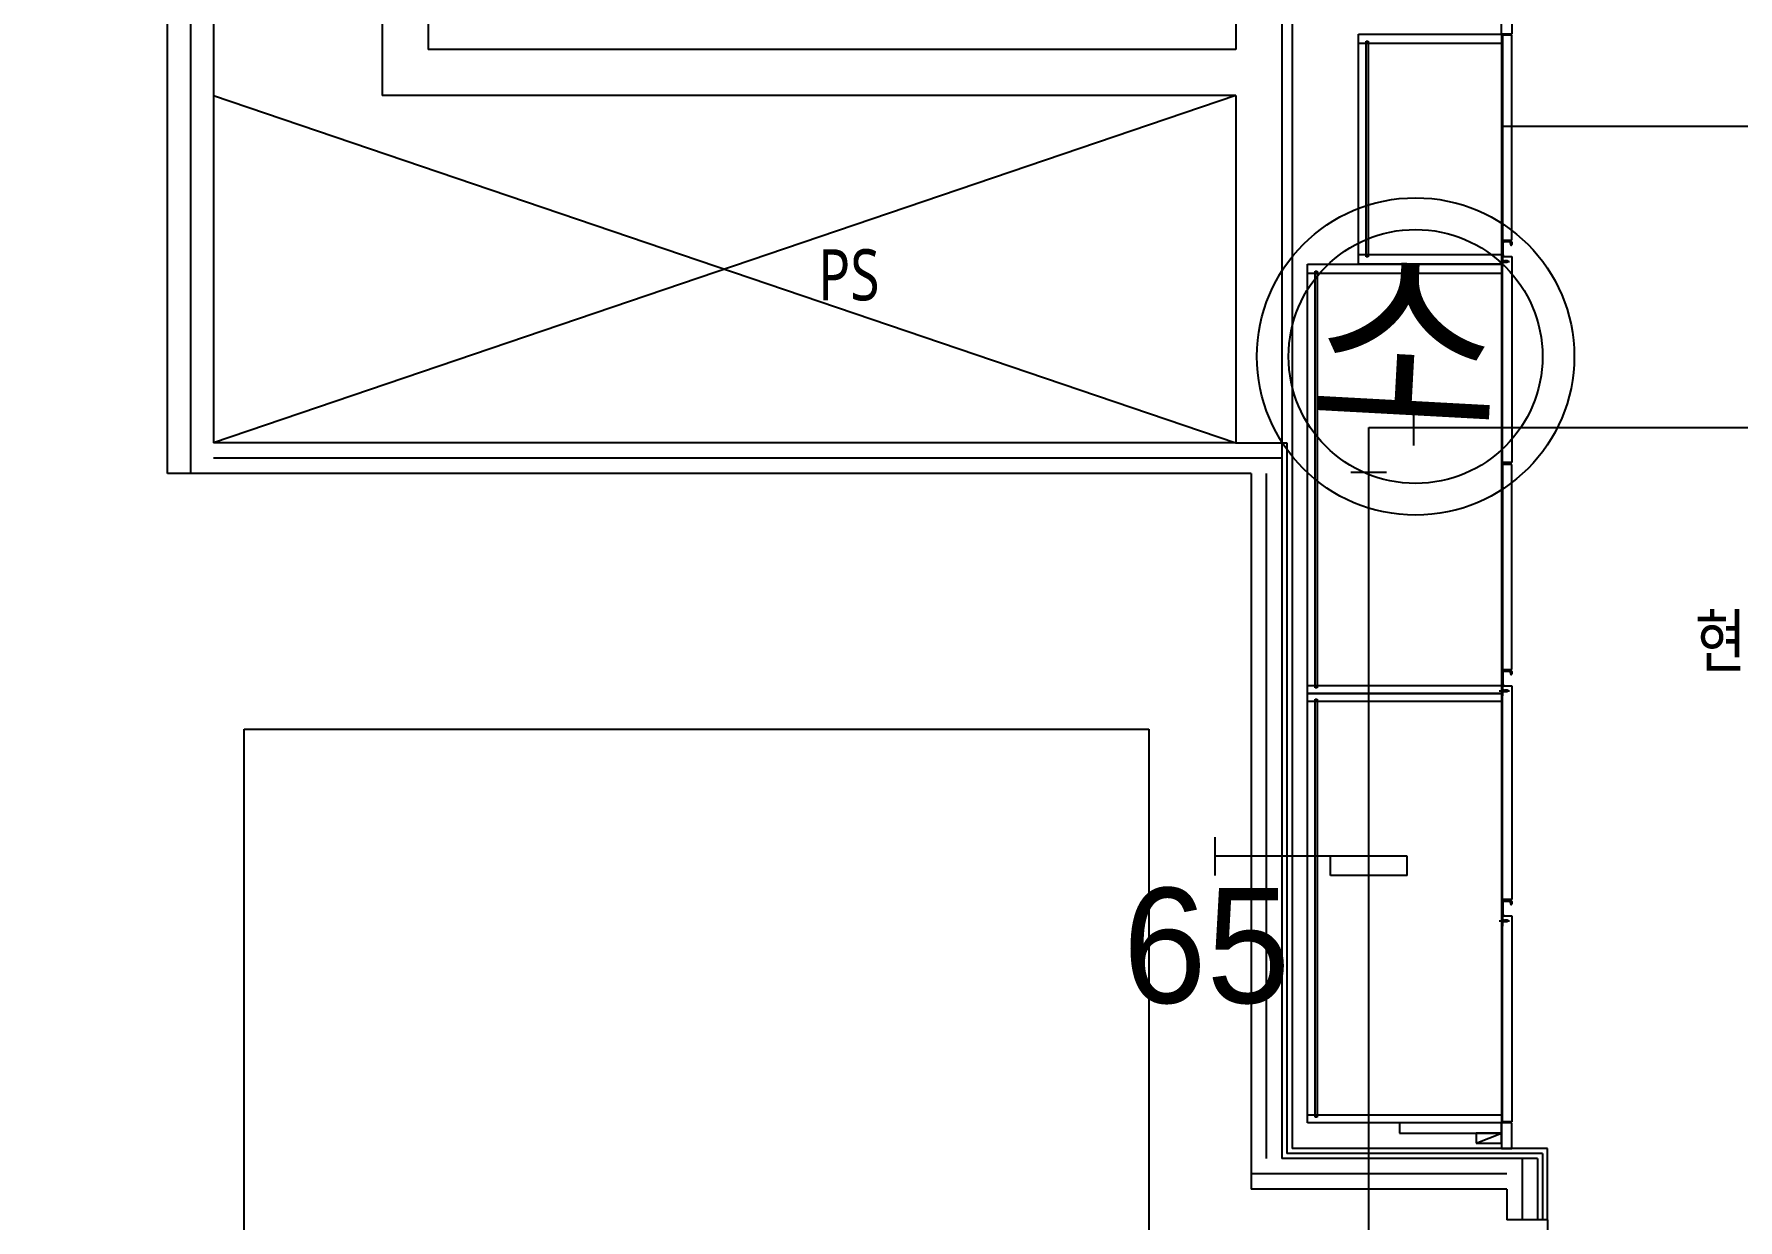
# Model space of a CAD drawing. Header units: millimetres. Extents: x 238075 to 303070, y -258150 to -205841.
# Drawn here: x 264942 to 268275, y -229341 to -227021 of the extents above; entities that cross this region are included whole.
import ezdxf
from ezdxf.enums import TextEntityAlignment as Align

# ---------------------------------------------------------------- set-up
doc = ezdxf.new("R2010")
doc.units = ezdxf.units.MM
doc.header["$LTSCALE"] = 200
for name, color, linetype in [('-소화(SP가지관)', 3, 'Continuous'), ('L1', 1, 'Continuous'), ('L2', 2, 'Continuous'), ('L4', 4, 'Continuous'), ('TEX', 3, 'Continuous'), ('소화기1.5', 7, 'Continuous'), ('아파트', 253, 'Continuous')]:
    doc.layers.add(name, color=color, linetype=linetype)
doc.styles.add('GHS1', font='Gulim.ttf')
doc.styles.add('돋움', font='Dotum.ttf')
doc.styles.add('맑은고딕', font='malgun.ttf', dxfattribs={"width": 0.8})

# ---------------------------------------------------------------- blocks, each defined once
blk = doc.blocks.new('A$C6D054328')
at = {"layer": 'L1', "color": 1}
blk.add_circle((0, 0), 155.2, dxfattribs=at)
at = {"layer": 'L2'}
blk.add_circle((0, 0), 124.2, dxfattribs=at)
at = {"layer": 'TEX', "style": 'GHS1'}
blk.add_text('소', height=150, dxfattribs=at).set_placement((-103, -65.7))
blk = doc.blocks.new('A$C78BA73EA')
for p, q in [((0.5, 5), (0.5, 0)), ((1, 5), (0.5, 5)), ((1, 5), (1, 3)), ((1, 3), (0.5, 3)), ((1, 0), (0, 0))]:
    blk.add_line(p, q)
blk = doc.blocks.new('A$C476E3A35')
at = {"color": 0}
for p, q in [((112.5, 45.1), (112.5, -45.1)), ((112.5, 0), (0, 0)), ((0, 0), (0, -113.2)), ((-45.1, -113.2), (45.1, -113.2))]:
    blk.add_line(p, q, dxfattribs=at)

msp = doc.modelspace()

# ---------------------------------------------------------------- linework, layer by layer
at = {"layer": '-소화(SP가지관)', "color": 2, "ltscale": 0.25}
for p, q in [((267552.6, -229736.8, 54985.4), (267552.6, -227791.2, 54985.4)), ((267552.6, -227791.2, 54985.4), (270619.1, -227791.2, 54985.4))]:
    msp.add_line(p, q, dxfattribs=at)
at = {"layer": 'L4'}
for p, q in [((265202.6, -227881.2, 54985.4), (265202.6, -221731.2, 54985.4)), ((265247.6, -221821.2), (265247.6, -227881.2)), ((265292.6, -221821.2), (265292.6, -227821.2)), ((265622.6, -224671.2), (265622.6, -227141.2)), ((265712.6, -224671.2), (265712.6, -227051.2)), ((267292.6, -225471.2), (267292.6, -227051.2)), ((267382.6, -225471.2), (267382.6, -227821.2)), ((267402.6, -225481.2), (267402.6, -229201.2)), ((267812.6, -227021.2), (267812.6, -226971.2)), ((267832.6, -226971.2), (267832.6, -227021.2)), ((267532.6, -227471.2), (267532.6, -227021.2)), ((267532.6, -227021.2), (267812.6, -227021.2)), ((267812.6, -227021.2), (267812.6, -227471.2)), ((267832.6, -227021.2), (267812.6, -227021.2)), ((267292.6, -227051.2), (265712.6, -227051.2)), ((267532.6, -227039.2), (267812.6, -227039.2)), ((267547.6, -227457.2), (267547.6, -227035.2)), ((267547.6, -227035.2), (267551.6, -227035.2)), ((267551.6, -227035.2), (267551.6, -227457.2)), ((267832.6, -227023.2), (267814.6, -227023.2)), ((267814.6, -227023.2), (267814.6, -227424.2)), ((267832.6, -227424.2), (267832.6, -227023.2)), ((267292.6, -227141.2), (265292.6, -227821.2)), ((265292.6, -227141.2), (267292.6, -227821.2)), ((267292.6, -227141.2), (265622.6, -227141.2)), ((267292.6, -227141.2), (267292.6, -227821.2)), ((267812.6, -227201.2), (269042.6, -227201.2)), ((267812.6, -227453.2), (267532.6, -227453.2)), ((267813.4, -227475.9), (267813.4, -227427.2)), ((267814.4, -227426.2), (267830.6, -227426.2)), ((267814.6, -227424.2), (267832.6, -227424.2)), ((267815.2, -227430), (267815.2, -227449.2)), ((267828.3, -227428), (267817.2, -227428)), ((267830.5, -227433.3), (267829.8, -227429.2)), ((267831.6, -227434.2), (267831.5, -227434.2)), ((267832.6, -227428.2), (267832.6, -227433.2)), ((267432.6, -228311.2), (267432.6, -227471.2)), ((267432.6, -227471.2), (267812.6, -227471.2)), ((267432.6, -227489.2), (267812.6, -227489.2)), ((267447.6, -228300.2), (267447.6, -227485.2)), ((267447.6, -227485.2), (267451.6, -227485.2)), ((267451.6, -227485.2), (267451.6, -228300.2)), ((267812.6, -227471.2), (267532.6, -227471.2)), ((267532.6, -227471.2), (267812.6, -227471.2)), ((267812.6, -227471.2), (267532.6, -227471.2)), ((267551.6, -227457.2), (267547.6, -227457.2)), ((267807.9, -227466.2), (267828.2, -227466.2)), ((267812, -227465.9), (267812.6, -227466.2)), ((267812.6, -227466.2), (267812, -227466.5)), ((267812.6, -227471.2), (267812.6, -228311.2)), ((267813, -227466.2), (267813, -227463.7)), ((267813.4, -227463.7), (267813, -227463.7)), ((267813, -227466.2), (267813, -227468.7)), ((267813.4, -227468.7), (267813, -227468.7)), ((267813.4, -227466.2), (267813.4, -227463.7)), ((267813.4, -227467.3), (267813.4, -227465)), ((267813.4, -227465.1), (267817, -227465.1)), ((267813.4, -227466.2), (267813.4, -227468.7)), ((267813.4, -227467.3), (267814, -227467.3)), ((267814.6, -227476.2), (267813.7, -227476.2)), ((267814.6, -227465.9), (267814.3, -227466.2)), ((267814.3, -227466.2), (267814.6, -227466.5)), ((267814.6, -227456.2), (267832.6, -227456.2)), ((267814.6, -227859.2), (267814.6, -227456.2)), ((267815.9, -227456.2), (267814.6, -227456.2)), ((267814.6, -227456.2), (267814.6, -227465.9)), ((267814.6, -227466.5), (267814.6, -227476.2)), ((267814.6, -227467.3), (267815.5, -227467.3)), ((267816.1, -227467.3), (267816.6, -227467.3)), ((267817.2, -227467.3), (267817.7, -227467.3)), ((267817.5, -227465.1), (267818.1, -227465.1)), ((267818.3, -227467.3), (267818.9, -227467.3)), ((267818.7, -227465.1), (267819.2, -227465.1)), ((267819.5, -227467.3), (267820, -227467.3)), ((267819.8, -227465.1), (267820.4, -227465.1)), ((267820.6, -227467.3), (267821.2, -227467.3)), ((267821, -227465.1), (267821.5, -227465.1)), ((267821.7, -227467.3), (267822.3, -227467.3)), ((267822.1, -227465.1), (267822.5, -227465.1)), ((267822.8, -227467.3), (267823.2, -227467.3)), ((267823, -227465), (267823.6, -227465)), ((267823.8, -227467.2), (267824.3, -227467)), ((267825, -227465.7), (267824.3, -227465.4)), ((267824.8, -227466.7), (267825.3, -227466.4)), ((267825.9, -227466.2), (267825.5, -227466)), ((267825.7, -227466.3), (267825.9, -227466.2)), ((267832.6, -227456.2), (267832.6, -227859.2)), ((267292.6, -227821.2), (265292.6, -227821.2)), ((267292.6, -227821.2), (267382.6, -227821.2)), ((267382.6, -227821.2), (267392.6, -227821.2)), ((267382.6, -227821.2), (267382.6, -229221.2)), ((267392.6, -227821.2), (267392.6, -229211.2)), ((267382.6, -227851.2), (265292.6, -227851.2)), ((267322.6, -227881.2, 54985.4), (265202.6, -227881.2, 54985.4)), ((267322.6, -227881.2, 54985.4), (267322.6, -229281.2, 54985.4)), ((267352.6, -229221.2), (267352.6, -227881.2)), ((267832.6, -227859.2), (267814.6, -227859.2)), ((267832.6, -227863.2), (267814.6, -227863.2)), ((267814.6, -227863.2), (267814.6, -228264.2)), ((267832.6, -228264.2), (267832.6, -227863.2)), ((267813.4, -228315.9), (267813.4, -228267.2)), ((267814.4, -228266.2), (267830.6, -228266.2)), ((267814.6, -228264.2), (267832.6, -228264.2)), ((267815.2, -228270), (267815.2, -228289.2)), ((267828.3, -228268), (267817.2, -228268)), ((267830.5, -228273.3), (267829.8, -228269.2)), ((267831.6, -228274.2), (267831.5, -228274.2)), ((267832.6, -228268.2), (267832.6, -228273.2)), ((267812.6, -228296.2), (267432.6, -228296.2)), ((267812.6, -228311.2), (267432.6, -228311.2)), ((267812.6, -228311.2), (267432.6, -228311.2)), ((267432.6, -229151.2), (267432.6, -228311.2)), ((267432.6, -228311.2), (267812.6, -228311.2)), ((267451.6, -228300.2), (267447.6, -228300.2)), ((267447.6, -229140.2), (267447.6, -228322.2)), ((267447.6, -228322.2), (267451.6, -228322.2)), ((267451.6, -228322.2), (267451.6, -229140.2)), ((267807.9, -228306.2), (267828.2, -228306.2)), ((267812, -228305.9), (267812.6, -228306.2)), ((267812.6, -228306.2), (267812, -228306.5)), ((267812.6, -228311.2), (267812.6, -229151.2)), ((267813, -228306.2), (267813, -228303.7)), ((267813.4, -228303.7), (267813, -228303.7)), ((267813, -228306.2), (267813, -228308.7)), ((267813.4, -228308.7), (267813, -228308.7)), ((267813.4, -228306.2), (267813.4, -228303.7)), ((267813.4, -228307.3), (267813.4, -228305)), ((267813.4, -228305.1), (267817, -228305.1)), ((267813.4, -228306.2), (267813.4, -228308.7)), ((267813.4, -228307.3), (267814, -228307.3)), ((267814.6, -228316.2), (267813.7, -228316.2)), ((267814.6, -228305.9), (267814.3, -228306.2)), ((267814.3, -228306.2), (267814.6, -228306.5)), ((267814.6, -228296.2), (267832.6, -228296.2)), ((267814.6, -228714.2), (267814.6, -228296.2)), ((267815.9, -228296.2), (267814.6, -228296.2)), ((267814.6, -228296.2), (267814.6, -228305.9)), ((267814.6, -228306.5), (267814.6, -228316.2)), ((267814.6, -228307.3), (267815.5, -228307.3)), ((267816.1, -228307.3), (267816.6, -228307.3)), ((267817.2, -228307.3), (267817.7, -228307.3)), ((267817.5, -228305.1), (267818.1, -228305.1)), ((267818.3, -228307.3), (267818.9, -228307.3)), ((267818.7, -228305.1), (267819.2, -228305.1)), ((267819.5, -228307.3), (267820, -228307.3)), ((267819.8, -228305.1), (267820.4, -228305.1)), ((267820.6, -228307.3), (267821.2, -228307.3)), ((267821, -228305.1), (267821.5, -228305.1)), ((267821.7, -228307.3), (267822.3, -228307.3)), ((267822.1, -228305.1), (267822.5, -228305.1)), ((267822.8, -228307.3), (267823.2, -228307.3)), ((267823, -228305), (267823.6, -228305)), ((267823.8, -228307.2), (267824.3, -228307)), ((267825, -228305.7), (267824.3, -228305.4)), ((267824.8, -228306.7), (267825.3, -228306.4)), ((267825.9, -228306.2), (267825.5, -228306)), ((267825.7, -228306.3), (267825.9, -228306.2)), ((267832.6, -228296.2), (267832.6, -228714.2)), ((267432.6, -228326.2), (267812.6, -228326.2)), ((265352.6, -229861.2, 54985.4), (265352.6, -228381.2, 54985.4)), ((265352.6, -228381.2, 54985.4), (267122.6, -228381.2, 54985.4)), ((267122.6, -228381.2, 54985.4), (267122.6, -229481.2, 54985.4)), ((267813.4, -228765.9), (267813.4, -228717.2)), ((267814.4, -228716.2), (267830.6, -228716.2)), ((267832.6, -228714.2), (267814.6, -228714.2)), ((267815.2, -228720), (267815.2, -228739.2)), ((267828.3, -228718), (267817.2, -228718)), ((267830.5, -228723.3), (267829.8, -228719.2)), ((267832.6, -228718.2), (267832.6, -228723.2)), ((267812, -228755.9), (267812.6, -228756.2)), ((267813, -228756.2), (267813, -228753.7)), ((267813.4, -228753.7), (267813, -228753.7)), ((267813.4, -228756.2), (267813.4, -228753.7)), ((267813.4, -228757.3), (267813.4, -228755)), ((267813.4, -228755.1), (267817, -228755.1)), ((267814.6, -228755.9), (267814.3, -228756.2)), ((267814.6, -228746.2), (267832.6, -228746.2)), ((267814.6, -229149.2), (267814.6, -228746.2)), ((267815.9, -228746.2), (267814.6, -228746.2)), ((267814.6, -228746.2), (267814.6, -228755.9)), ((267817.5, -228755.1), (267818.1, -228755.1)), ((267818.7, -228755.1), (267819.2, -228755.1)), ((267819.8, -228755.1), (267820.4, -228755.1)), ((267821, -228755.1), (267821.5, -228755.1)), ((267822.1, -228755.1), (267822.5, -228755.1)), ((267823, -228755), (267823.6, -228755)), ((267825, -228755.7), (267824.3, -228755.4)), ((267825.9, -228756.2), (267825.5, -228756)), ((267831.6, -228724.2), (267831.5, -228724.2)), ((267832.6, -228746.2), (267832.6, -229149.2)), ((267807.9, -228756.2), (267828.2, -228756.2)), ((267812.6, -228756.2), (267812, -228756.5)), ((267813, -228756.2), (267813, -228758.7)), ((267813.4, -228758.7), (267813, -228758.7)), ((267813.4, -228756.2), (267813.4, -228758.7)), ((267813.4, -228757.3), (267814, -228757.3)), ((267814.6, -228766.2), (267813.7, -228766.2)), ((267814.3, -228756.2), (267814.6, -228756.5)), ((267814.6, -228756.5), (267814.6, -228766.2)), ((267814.6, -228757.3), (267815.5, -228757.3)), ((267816.1, -228757.3), (267816.6, -228757.3)), ((267817.2, -228757.3), (267817.7, -228757.3)), ((267818.3, -228757.3), (267818.9, -228757.3)), ((267819.5, -228757.3), (267820, -228757.3)), ((267820.6, -228757.3), (267821.2, -228757.3)), ((267821.7, -228757.3), (267822.3, -228757.3)), ((267822.8, -228757.3), (267823.2, -228757.3)), ((267823.8, -228757.2), (267824.3, -228757)), ((267824.8, -228756.7), (267825.3, -228756.4)), ((267825.7, -228756.3), (267825.9, -228756.2)), ((267812.6, -229136.2), (267432.6, -229136.2)), ((267812.6, -229151.2), (267432.6, -229151.2)), ((267451.6, -229140.2), (267447.6, -229140.2)), ((267812.6, -229151.2), (267612.6, -229151.2)), ((267612.6, -229151.2), (267612.6, -229171.2)), ((267812.6, -229171.2), (267812.6, -229151.2)), ((267812.6, -229151.2), (267812.6, -229201.2)), ((267832.6, -229151.2), (267812.6, -229151.2)), ((267832.6, -229149.2), (267814.6, -229149.2)), ((267832.6, -229201.2), (267832.6, -229151.2)), ((267612.6, -229171.2), (267812.6, -229171.2)), ((267762.6, -229191.2), (267812.6, -229171.2)), ((267812.6, -229171.2), (267762.6, -229171.2)), ((267762.6, -229171.2), (267762.6, -229191.2)), ((267812.6, -229191.2), (267812.6, -229171.2)), ((267882.6, -229221.2), (267382.6, -229221.2)), ((267892.6, -229211.2), (267392.6, -229211.2)), ((267902.6, -229201.2), (267402.6, -229201.2)), ((267762.6, -229191.2), (267812.6, -229191.2)), ((267812.6, -229201.2), (267832.6, -229201.2)), ((267852.6, -229221.2), (267852.6, -229341.2)), ((267882.6, -229221.2), (267882.6, -229341.2)), ((267892.6, -229211.2), (267892.6, -229341.2)), ((267902.6, -229341.2), (267902.6, -229201.2)), ((267822.6, -229251.2), (267322.6, -229251.2)), ((267822.6, -229281.2, 54985.4), (267322.6, -229281.2, 54985.4)), ((267822.6, -229281.2, 54985.4), (267822.6, -229341.2, 54985.4)), ((267902.6, -229341.2, 54985.4), (267822.6, -229341.2, 54985.4)), ((267902.6, -229341.2, 54985.4), (267902.6, -229481.2, 54985.4))]:
    msp.add_line(p, q, dxfattribs=at)
for centre, radius, start, end in [((267814.4, -227427.2), 1, 90, 180), ((267817.2, -227430), 2, 90, 180), ((267845.2, -227449.7), 30, 178.9773, 192.4439), ((267828.3, -227429.5), 1.5, 9.4623, 90), ((267831.5, -227433.2), 1, 189.4623, 270), ((267830.6, -227428.2), 2, 0, 90), ((267831.6, -227433.2), 1, 270, 0), ((267815.4, -227466.1), 3.43, 134.037, 175.4979), ((267815.4, -227466.2), 3.43, 184.5021, 225.963), ((267813.7, -227475.9), 0.3, 180, 270), ((267823.3, -227465.9), 9.48, 179.4206, 188.7578), ((267801.2, -227468.7), 13, 7.0368, 12.9617), ((267843.8, -227454.4), 32, 200.8808, 203.0667), ((267811.9, -227469), 2.66, 30.3355, 39.0204), ((267816.6, -227467), 2.51, 183.5644, 194.972), ((267812.4, -227465.2), 3.14, 306.8791, 316.1819), ((267814.4, -227467.5), 0.274, 198.946, 211.3213), ((267814.2, -227467.7), 0.0274, 212.17, 307.5246), ((267816.2, -227466.2), 2.05, 201.6473, 211.9765), ((267814.6, -227467.3), 0.0453, 228.2383, 260.6468), ((267814.7, -227467.2), 0.235, 207.3429, 227.4419), ((267816.2, -227466.2), 1.92, 129.8197, 143.7041), ((267814.7, -227465.1), 0.0453, 48.2383, 80.6468), ((267814.5, -227465.3), 0.287, 30.0693, 46.5252), ((267812.4, -227466.6), 2.77, 20.0249, 32.4635), ((267815, -227464.8), 0.0274, 32.17, 127.5246), ((267814.8, -227464.9), 0.274, 18.946, 31.3213), ((267817.3, -227463.4), 2.66, 210.3355, 219.0204), ((267804, -227469.6), 11.7, 10.9113, 19.3353), ((267812.8, -227465.8), 2.47, 12.5382, 24.455), ((267802.7, -227468.7), 13, 7.0368, 15.3461), ((267770.7, -227480.2), 47.1, 16.3718, 18.7404), ((267813.4, -227469), 2.66, 30.3355, 39.0204), ((267818.1, -227467), 2.51, 183.5644, 194.972), ((267813.9, -227465.2), 3.14, 306.8791, 316.1819), ((267815.9, -227467.5), 0.274, 198.946, 211.3213), ((267815.7, -227467.7), 0.0274, 212.17, 307.5246), ((267817.4, -227466.2), 1.92, 129.8197, 143.7041), ((267815.8, -227465.1), 0.0453, 48.2383, 80.6468), ((267815.6, -227465.3), 0.287, 30.0693, 46.5252), ((267813.6, -227466.6), 2.77, 20.0249, 32.4635), ((267817.2, -227466.6), 1.41, 193.1889, 208.003), ((267816.1, -227467.3), 0.0453, 228.2383, 260.6468), ((267816.2, -227467.2), 0.235, 207.3429, 227.4419), ((267816.2, -227464.8), 0.0274, 32.17, 127.5246), ((267815.9, -227464.9), 0.274, 18.946, 31.3213), ((267818.5, -227463.4), 2.66, 210.3355, 219.0204), ((267814, -227465.8), 2.47, 12.5382, 24.455), ((267805.1, -227469.6), 11.7, 10.9113, 19.3353), ((267771.8, -227480.2), 47.1, 16.3718, 18.7404), ((267803.8, -227468.7), 13, 7.0368, 15.3461), ((267814.5, -227469), 2.66, 30.3355, 39.0204), ((267819.2, -227467), 2.51, 183.5644, 194.972), ((267817.1, -227467.5), 0.274, 198.946, 211.3213), ((267816.9, -227467.7), 0.0274, 212.17, 307.5246), ((267815, -227465.2), 3.14, 306.8791, 316.1819), ((267818.5, -227466.2), 1.92, 129.8197, 143.7041), ((267817, -227465.1), 0.0453, 48.2383, 80.6468), ((267814.7, -227466.6), 2.77, 20.0249, 32.4635), ((267816.8, -227465.3), 0.287, 30.0693, 46.5252), ((267818.4, -227466.6), 1.41, 193.1889, 208.003), ((267817.3, -227467.2), 0.235, 207.3429, 227.4419), ((267817.2, -227467.3), 0.0453, 228.2383, 260.6468), ((267817.3, -227464.8), 0.0274, 32.17, 127.5246), ((267817.1, -227464.9), 0.274, 18.946, 31.3213), ((267819.6, -227463.4), 2.66, 210.3355, 219.0204), ((267815.1, -227465.8), 2.47, 12.5382, 24.455), ((267806.3, -227469.6), 11.7, 10.9113, 19.3353), ((267772.9, -227480.2), 47.1, 16.3718, 18.7404), ((267805, -227468.7), 13, 7.0368, 15.3461), ((267815.7, -227469), 2.66, 30.3355, 39.0204), ((267820.4, -227467), 2.51, 183.5644, 194.972), ((267816.1, -227465.2), 3.14, 306.8791, 316.1819), ((267818.2, -227467.5), 0.274, 198.946, 211.3213), ((267818, -227467.7), 0.0274, 212.17, 307.5246), ((267819.6, -227466.2), 1.92, 129.8197, 143.7041), ((267817.9, -227465.3), 0.287, 30.0693, 46.5252), ((267818.1, -227465.1), 0.0453, 48.2383, 80.6468), ((267819.5, -227466.6), 1.41, 193.1889, 208.003), ((267815.8, -227466.6), 2.77, 20.0249, 32.4635), ((267818.3, -227467.3), 0.0453, 228.2383, 260.6468), ((267818.5, -227467.2), 0.235, 207.3429, 227.4419), ((267818.4, -227464.8), 0.0274, 32.17, 127.5246), ((267807.4, -227469.6), 11.7, 10.9113, 19.3353), ((267820.7, -227463.4), 2.66, 210.3355, 219.0204), ((267818.2, -227464.9), 0.274, 18.946, 31.3213), ((267816.2, -227465.8), 2.47, 12.5382, 24.455), ((267806.1, -227468.7), 13, 7.0368, 15.3461), ((267774.1, -227480.2), 47.1, 16.3718, 18.7404), ((267816.8, -227469), 2.66, 30.3355, 39.0204), ((267821.5, -227467), 2.51, 183.5644, 194.972), ((267819.3, -227467.5), 0.274, 198.946, 211.3213), ((267819.1, -227467.7), 0.0274, 212.17, 307.5246), ((267820.8, -227466.2), 1.92, 129.8197, 143.7041), ((267819.2, -227465.1), 0.0453, 48.2383, 80.6468), ((267817.3, -227465.2), 3.14, 306.8791, 316.1819), ((267819.1, -227465.3), 0.287, 30.0693, 46.5252), ((267817, -227466.6), 2.77, 20.0249, 32.4635), ((267820.6, -227466.6), 1.41, 193.1889, 208.003), ((267819.6, -227467.2), 0.235, 207.3429, 227.4419), ((267819.5, -227467.3), 0.0453, 228.2383, 260.6468), ((267819.6, -227464.8), 0.0274, 32.17, 127.5246), ((267821.9, -227463.4), 2.66, 210.3355, 219.0204), ((267819.4, -227464.9), 0.274, 18.946, 31.3213), ((267817.4, -227465.8), 2.47, 12.5382, 24.455), ((267808.5, -227469.6), 11.7, 10.9113, 19.3353), ((267775.2, -227480.2), 47.1, 16.3718, 18.7404), ((267807.2, -227468.7), 13, 7.0368, 15.3461), ((267818, -227469), 2.66, 30.3355, 39.0204), ((267822.7, -227467), 2.51, 183.5644, 194.972), ((267820.5, -227467.5), 0.274, 198.946, 211.3213), ((267820.3, -227467.7), 0.0274, 212.17, 307.5246), ((267818.4, -227465.2), 3.14, 306.8791, 316.1819), ((267821.9, -227466.2), 1.92, 129.8197, 143.7041), ((267820.2, -227465.3), 0.287, 30.0693, 46.5252), ((267818.1, -227466.6), 2.77, 20.0249, 32.4635), ((267820.4, -227465.1), 0.0453, 48.2383, 80.6468), ((267821.8, -227466.6), 1.41, 193.1889, 208.003), ((267820.7, -227467.2), 0.235, 207.3429, 227.4419), ((267820.6, -227467.3), 0.0453, 228.2383, 260.6468), ((267823, -227463.4), 2.66, 210.3355, 219.0204), ((267820.5, -227464.9), 0.274, 18.946, 31.3213), ((267820.7, -227464.8), 0.0274, 32.17, 127.5246), ((267809.7, -227469.6), 11.7, 10.9113, 19.3353), ((267818.5, -227465.8), 2.47, 12.5382, 24.455), ((267808.4, -227468.7), 13, 7.0368, 15.3461), ((267776.3, -227480.2), 47.1, 16.3718, 18.7404), ((267819.1, -227469), 2.66, 30.3355, 39.0204), ((267823.8, -227467), 2.51, 183.5644, 194.972), ((267819.5, -227465.2), 3.14, 306.8791, 316.1819), ((267821.6, -227467.5), 0.274, 198.946, 211.3213), ((267821.4, -227467.7), 0.0274, 212.17, 307.5246), ((267823, -227466.2), 1.92, 129.8197, 143.7041), ((267821.3, -227465.3), 0.287, 30.0693, 46.5252), ((267821.5, -227465.1), 0.0453, 48.2383, 80.6468), ((267822.9, -227466.6), 1.41, 193.1889, 208.003), ((267819.2, -227466.6), 2.77, 20.0249, 32.4635), ((267821.9, -227467.2), 0.235, 207.3429, 227.4419), ((267821.7, -227467.3), 0.0453, 228.2383, 260.6468), ((267821.8, -227464.8), 0.0274, 32.17, 127.5246), ((267810.8, -227469.6), 11.7, 10.9113, 19.3353), ((267824.1, -227463.4), 2.66, 210.3355, 219.0204), ((267821.6, -227464.9), 0.274, 18.946, 31.3213), ((267819.6, -227465.8), 2.47, 12.5382, 24.455), ((267809.5, -227468.7), 13, 7.0368, 15.3461), ((267777.5, -227480.2), 47.1, 16.3718, 18.7404), ((267820.2, -227469), 2.66, 30.3355, 39.0204), ((267824.9, -227467), 2.51, 183.5644, 194.972), ((267824.3, -227466.3), 2.2, 133.7829, 146.7419), ((267822.5, -227465.1), 0.0453, 48.2383, 80.6468), ((267822.4, -227465.2), 0.195, 38.8211, 58.7844), ((267822.7, -227467.5), 0.274, 198.946, 211.3213), ((267822.5, -227467.7), 0.0274, 212.17, 307.5246), ((267820.4, -227466.6), 2.58, 20.8574, 33.7621), ((267821.8, -227466.5), 1.41, 304.0207, 326.0817), ((267824, -227466.6), 1.41, 193.1889, 208.003), ((267822.8, -227464.7), 0.0274, 32.17, 127.5246), ((267822.6, -227464.8), 0.274, 18.946, 31.3213), ((267825.1, -227463.5), 2.5, 207.6343, 216.5798), ((267811.8, -227469.4), 11.6, 10.2097, 18.6604), ((267823, -227467.2), 0.235, 207.3429, 216.48), ((267820.6, -227465.7), 2.41, 10.1774, 22.2435), ((267778.4, -227480.2), 47.1, 16.3718, 18.7404), ((267811.6, -227468.4), 11.9, 6.4534, 15.5423), ((267822.9, -227467.9), 0.707, 37.5454, 59.3813), ((267827.9, -227466.5), 4.54, 187.6099, 191.9688), ((267823.7, -227467.3), 0.274, 198.946, 211.3213), ((267823.5, -227467.5), 0.0274, 212.17, 307.5246), ((267821.6, -227465), 3.14, 306.8791, 314.7481), ((267824.4, -227466.4), 1.61, 107.0142, 122.6927), ((267823.5, -227465.2), 0.181, 37.649, 68.8398), ((267821.6, -227466.5), 2.49, 19.6727, 34.0503), ((267824.5, -227466.7), 0.907, 193.8562, 210.9069), ((267823.9, -227467), 0.185, 210.5872, 235.7758), ((267823.8, -227467.2), 0.0453, 228.2383, 260.6468), ((267812.9, -227469.5), 11.7, 12.6422, 19.3353), ((267824, -227464.9), 0.0274, 32.17, 127.5246), ((267823.8, -227465), 0.274, 18.946, 31.3213), ((267818.9, -227468), 5.98, 25.8543, 31.4831), ((267822.4, -227465.6), 1.8, 11.5474, 22.6161), ((267811.6, -227468.7), 13, 7.231, 15.3461), ((267779.6, -227480.2), 47.1, 16.6282, 18.3072), ((267823.7, -227468.5), 1.6, 62.5006, 69.1706), ((267822.3, -227464.8), 3.14, 315.0147, 322.8638), ((267824.5, -227467), 0.0274, 220.3056, 315.6602), ((267824.8, -227466.6), 0.0996, 212.2014, 255.28), ((267825.6, -227466.3), 0.766, 118.1286, 134.6055), ((267824.8, -227466.1), 0.413, 39.6379, 54.7792), ((267821.2, -227467.4), 4.25, 13.523, 22.6398), ((267825.2, -227465.6), 0.0219, 32.17, 127.5246), ((267824.7, -227466), 0.658, 23.4789, 34.209), ((267823.4, -227467.4), 2.53, 33.0258, 44.05), ((267823.4, -227466.5), 2.09, 1.0515, 21.9033), ((267825.3, -227466.7), 0.29, 46.7385, 78.4595), ((267825.7, -227466.5), 0.222, 181.7332, 198.5847), ((267789.6, -227477.4), 37.7, 17.208, 17.5651), ((267823.5, -227464.8), 2.64, 318.4173, 325.4861), ((267825.5, -227466.5), 0.0219, 228.5871, 323.9417), ((267825.7, -227466.2), 0.0741, 199.245, 278.3292), ((267814.4, -228267.2), 1, 90, 180), ((267817.2, -228270), 2, 90, 180), ((267845.2, -228289.7), 30, 178.9773, 192.4439), ((267828.3, -228269.5), 1.5, 9.4623, 90), ((267831.5, -228273.2), 1, 189.4623, 270), ((267830.6, -228268.2), 2, 0, 90), ((267831.6, -228273.2), 1, 270, 0), ((267815.4, -228306.1), 3.43, 134.037, 175.4979), ((267815.4, -228306.2), 3.43, 184.5021, 225.963), ((267813.7, -228315.9), 0.3, 180, 270), ((267823.3, -228305.9), 9.48, 179.4206, 188.7578), ((267801.2, -228308.7), 13, 7.0368, 12.9617), ((267843.8, -228294.4), 32, 200.8808, 203.0667), ((267811.9, -228309), 2.66, 30.3355, 39.0204), ((267816.6, -228307), 2.51, 183.5644, 194.972), ((267812.4, -228305.2), 3.14, 306.8791, 316.1819), ((267814.4, -228307.5), 0.274, 198.946, 211.3213), ((267814.2, -228307.7), 0.0274, 212.17, 307.5246), ((267816.2, -228306.2), 2.05, 201.6473, 211.9765), ((267814.6, -228307.3), 0.0453, 228.2383, 260.6468), ((267814.7, -228307.2), 0.235, 207.3429, 227.4419), ((267816.2, -228306.2), 1.92, 129.8197, 143.7041), ((267814.7, -228305.1), 0.0453, 48.2383, 80.6468), ((267814.5, -228305.3), 0.287, 30.0693, 46.5252), ((267812.4, -228306.6), 2.77, 20.0249, 32.4635), ((267815, -228304.8), 0.0274, 32.17, 127.5246), ((267814.8, -228304.9), 0.274, 18.946, 31.3213), ((267817.3, -228303.4), 2.66, 210.3355, 219.0204), ((267804, -228309.6), 11.7, 10.9113, 19.3353), ((267812.8, -228305.8), 2.47, 12.5382, 24.455), ((267802.7, -228308.7), 13, 7.0368, 15.3461), ((267770.7, -228320.2), 47.1, 16.3718, 18.7404), ((267813.4, -228309), 2.66, 30.3355, 39.0204), ((267818.1, -228307), 2.51, 183.5644, 194.972), ((267813.9, -228305.2), 3.14, 306.8791, 316.1819), ((267815.9, -228307.5), 0.274, 198.946, 211.3213), ((267815.7, -228307.7), 0.0274, 212.17, 307.5246), ((267817.4, -228306.2), 1.92, 129.8197, 143.7041), ((267815.8, -228305.1), 0.0453, 48.2383, 80.6468), ((267815.6, -228305.3), 0.287, 30.0693, 46.5252), ((267813.6, -228306.6), 2.77, 20.0249, 32.4635), ((267817.2, -228306.6), 1.41, 193.1889, 208.003), ((267816.1, -228307.3), 0.0453, 228.2383, 260.6468), ((267816.2, -228307.2), 0.235, 207.3429, 227.4419), ((267816.2, -228304.8), 0.0274, 32.17, 127.5246), ((267815.9, -228304.9), 0.274, 18.946, 31.3213), ((267818.5, -228303.4), 2.66, 210.3355, 219.0204), ((267814, -228305.8), 2.47, 12.5382, 24.455), ((267805.1, -228309.6), 11.7, 10.9113, 19.3353), ((267771.8, -228320.2), 47.1, 16.3718, 18.7404), ((267803.8, -228308.7), 13, 7.0368, 15.3461), ((267814.5, -228309), 2.66, 30.3355, 39.0204), ((267819.2, -228307), 2.51, 183.5644, 194.972), ((267817.1, -228307.5), 0.274, 198.946, 211.3213), ((267816.9, -228307.7), 0.0274, 212.17, 307.5246), ((267815, -228305.2), 3.14, 306.8791, 316.1819), ((267818.5, -228306.2), 1.92, 129.8197, 143.7041), ((267817, -228305.1), 0.0453, 48.2383, 80.6468), ((267814.7, -228306.6), 2.77, 20.0249, 32.4635), ((267816.8, -228305.3), 0.287, 30.0693, 46.5252), ((267818.4, -228306.6), 1.41, 193.1889, 208.003), ((267817.3, -228307.2), 0.235, 207.3429, 227.4419), ((267817.2, -228307.3), 0.0453, 228.2383, 260.6468), ((267817.3, -228304.8), 0.0274, 32.17, 127.5246), ((267817.1, -228304.9), 0.274, 18.946, 31.3213), ((267819.6, -228303.4), 2.66, 210.3355, 219.0204), ((267815.1, -228305.8), 2.47, 12.5382, 24.455), ((267806.3, -228309.6), 11.7, 10.9113, 19.3353), ((267772.9, -228320.2), 47.1, 16.3718, 18.7404), ((267805, -228308.7), 13, 7.0368, 15.3461), ((267815.7, -228309), 2.66, 30.3355, 39.0204), ((267820.4, -228307), 2.51, 183.5644, 194.972), ((267816.1, -228305.2), 3.14, 306.8791, 316.1819), ((267818.2, -228307.5), 0.274, 198.946, 211.3213), ((267818, -228307.7), 0.0274, 212.17, 307.5246), ((267819.6, -228306.2), 1.92, 129.8197, 143.7041), ((267817.9, -228305.3), 0.287, 30.0693, 46.5252), ((267818.1, -228305.1), 0.0453, 48.2383, 80.6468), ((267819.5, -228306.6), 1.41, 193.1889, 208.003), ((267815.8, -228306.6), 2.77, 20.0249, 32.4635), ((267818.3, -228307.3), 0.0453, 228.2383, 260.6468), ((267818.5, -228307.2), 0.235, 207.3429, 227.4419), ((267818.4, -228304.8), 0.0274, 32.17, 127.5246), ((267807.4, -228309.6), 11.7, 10.9113, 19.3353), ((267820.7, -228303.4), 2.66, 210.3355, 219.0204), ((267818.2, -228304.9), 0.274, 18.946, 31.3213), ((267816.2, -228305.8), 2.47, 12.5382, 24.455), ((267806.1, -228308.7), 13, 7.0368, 15.3461), ((267774.1, -228320.2), 47.1, 16.3718, 18.7404), ((267816.8, -228309), 2.66, 30.3355, 39.0204), ((267821.5, -228307), 2.51, 183.5644, 194.972), ((267819.3, -228307.5), 0.274, 198.946, 211.3213), ((267819.1, -228307.7), 0.0274, 212.17, 307.5246), ((267820.8, -228306.2), 1.92, 129.8197, 143.7041), ((267819.2, -228305.1), 0.0453, 48.2383, 80.6468), ((267817.3, -228305.2), 3.14, 306.8791, 316.1819), ((267819.1, -228305.3), 0.287, 30.0693, 46.5252), ((267817, -228306.6), 2.77, 20.0249, 32.4635), ((267820.6, -228306.6), 1.41, 193.1889, 208.003), ((267819.6, -228307.2), 0.235, 207.3429, 227.4419), ((267819.5, -228307.3), 0.0453, 228.2383, 260.6468), ((267819.6, -228304.8), 0.0274, 32.17, 127.5246), ((267821.9, -228303.4), 2.66, 210.3355, 219.0204), ((267819.4, -228304.9), 0.274, 18.946, 31.3213), ((267817.4, -228305.8), 2.47, 12.5382, 24.455), ((267808.5, -228309.6), 11.7, 10.9113, 19.3353), ((267775.2, -228320.2), 47.1, 16.3718, 18.7404), ((267807.2, -228308.7), 13, 7.0368, 15.3461), ((267818, -228309), 2.66, 30.3355, 39.0204), ((267822.7, -228307), 2.51, 183.5644, 194.972), ((267820.5, -228307.5), 0.274, 198.946, 211.3213), ((267820.3, -228307.7), 0.0274, 212.17, 307.5246), ((267818.4, -228305.2), 3.14, 306.8791, 316.1819), ((267821.9, -228306.2), 1.92, 129.8197, 143.7041), ((267820.2, -228305.3), 0.287, 30.0693, 46.5252), ((267818.1, -228306.6), 2.77, 20.0249, 32.4635), ((267820.4, -228305.1), 0.0453, 48.2383, 80.6468), ((267821.8, -228306.6), 1.41, 193.1889, 208.003), ((267820.7, -228307.2), 0.235, 207.3429, 227.4419), ((267820.6, -228307.3), 0.0453, 228.2383, 260.6468), ((267823, -228303.4), 2.66, 210.3355, 219.0204), ((267820.5, -228304.9), 0.274, 18.946, 31.3213), ((267820.7, -228304.8), 0.0274, 32.17, 127.5246), ((267809.7, -228309.6), 11.7, 10.9113, 19.3353), ((267818.5, -228305.8), 2.47, 12.5382, 24.455), ((267808.4, -228308.7), 13, 7.0368, 15.3461), ((267776.3, -228320.2), 47.1, 16.3718, 18.7404), ((267819.1, -228309), 2.66, 30.3355, 39.0204), ((267823.8, -228307), 2.51, 183.5644, 194.972), ((267819.5, -228305.2), 3.14, 306.8791, 316.1819), ((267821.6, -228307.5), 0.274, 198.946, 211.3213), ((267821.4, -228307.7), 0.0274, 212.17, 307.5246), ((267823, -228306.2), 1.92, 129.8197, 143.7041), ((267821.3, -228305.3), 0.287, 30.0693, 46.5252), ((267821.5, -228305.1), 0.0453, 48.2383, 80.6468), ((267822.9, -228306.6), 1.41, 193.1889, 208.003), ((267819.2, -228306.6), 2.77, 20.0249, 32.4635), ((267821.9, -228307.2), 0.235, 207.3429, 227.4419), ((267821.7, -228307.3), 0.0453, 228.2383, 260.6468), ((267821.8, -228304.8), 0.0274, 32.17, 127.5246), ((267810.8, -228309.6), 11.7, 10.9113, 19.3353), ((267824.1, -228303.4), 2.66, 210.3355, 219.0204), ((267821.6, -228304.9), 0.274, 18.946, 31.3213), ((267819.6, -228305.8), 2.47, 12.5382, 24.455), ((267809.5, -228308.7), 13, 7.0368, 15.3461), ((267777.5, -228320.2), 47.1, 16.3718, 18.7404), ((267820.2, -228309), 2.66, 30.3355, 39.0204), ((267824.9, -228307), 2.51, 183.5644, 194.972), ((267824.3, -228306.3), 2.2, 133.7829, 146.7419), ((267822.5, -228305.1), 0.0453, 48.2383, 80.6468), ((267822.4, -228305.2), 0.195, 38.8211, 58.7844), ((267822.7, -228307.5), 0.274, 198.946, 211.3213), ((267822.5, -228307.7), 0.0274, 212.17, 307.5246), ((267820.4, -228306.6), 2.58, 20.8574, 33.7621), ((267821.8, -228306.5), 1.41, 304.0207, 326.0817), ((267824, -228306.6), 1.41, 193.1889, 208.003), ((267822.8, -228304.7), 0.0274, 32.17, 127.5246), ((267822.6, -228304.8), 0.274, 18.946, 31.3213), ((267825.1, -228303.5), 2.5, 207.6343, 216.5798), ((267811.8, -228309.4), 11.6, 10.2097, 18.6604), ((267823, -228307.2), 0.235, 207.3429, 216.48), ((267820.6, -228305.7), 2.41, 10.1774, 22.2435), ((267778.4, -228320.2), 47.1, 16.3718, 18.7404), ((267811.6, -228308.4), 11.9, 6.4534, 15.5423), ((267822.9, -228307.9), 0.707, 37.5454, 59.3813), ((267827.9, -228306.5), 4.54, 187.6099, 191.9688), ((267823.7, -228307.3), 0.274, 198.946, 211.3213), ((267823.5, -228307.5), 0.0274, 212.17, 307.5246), ((267821.6, -228305), 3.14, 306.8791, 314.7481), ((267824.4, -228306.4), 1.61, 107.0142, 122.6927), ((267823.5, -228305.2), 0.181, 37.649, 68.8398), ((267821.6, -228306.5), 2.49, 19.6727, 34.0503), ((267824.5, -228306.7), 0.907, 193.8562, 210.9069), ((267823.9, -228307), 0.185, 210.5872, 235.7758), ((267823.8, -228307.2), 0.0453, 228.2383, 260.6468), ((267812.9, -228309.5), 11.7, 12.6422, 19.3353), ((267824, -228304.9), 0.0274, 32.17, 127.5246), ((267823.8, -228305), 0.274, 18.946, 31.3213), ((267818.9, -228308), 5.98, 25.8543, 31.4831), ((267822.4, -228305.6), 1.8, 11.5474, 22.6161), ((267811.6, -228308.7), 13, 7.231, 15.3461), ((267779.6, -228320.2), 47.1, 16.6282, 18.3072), ((267823.7, -228308.5), 1.6, 62.5006, 69.1706), ((267822.3, -228304.8), 3.14, 315.0147, 322.8638), ((267824.5, -228307), 0.0274, 220.3056, 315.6602), ((267824.8, -228306.6), 0.0996, 212.2014, 255.28), ((267825.6, -228306.3), 0.766, 118.1286, 134.6055), ((267824.8, -228306.1), 0.413, 39.6379, 54.7792), ((267821.2, -228307.4), 4.25, 13.523, 22.6398), ((267825.2, -228305.6), 0.0219, 32.17, 127.5246), ((267824.7, -228306), 0.658, 23.4789, 34.209), ((267823.4, -228307.4), 2.53, 33.0258, 44.05), ((267823.4, -228306.5), 2.09, 1.0515, 21.9033), ((267825.3, -228306.7), 0.29, 46.7385, 78.4595), ((267825.7, -228306.5), 0.222, 181.7332, 198.5847), ((267789.6, -228317.4), 37.7, 17.208, 17.5651), ((267823.5, -228304.8), 2.64, 318.4173, 325.4861), ((267825.5, -228306.5), 0.0219, 228.5871, 323.9417), ((267825.7, -228306.2), 0.0741, 199.245, 278.3292), ((267814.4, -228717.2), 1, 90, 180), ((267817.2, -228720), 2, 90, 180), ((267828.3, -228719.5), 1.5, 9.4623, 90), ((267830.6, -228718.2), 2, 0, 90), ((267815.4, -228756.1), 3.43, 134.037, 175.4979), ((267823.3, -228755.9), 9.48, 179.4206, 188.7578), ((267801.2, -228758.7), 13, 7.0368, 12.9617), ((267843.8, -228744.4), 32, 200.8808, 203.0667), ((267816.2, -228756.2), 1.92, 129.8197, 143.7041), ((267814.7, -228755.1), 0.0453, 48.2383, 80.6468), ((267814.5, -228755.3), 0.287, 30.0693, 46.5252), ((267812.4, -228756.6), 2.77, 20.0249, 32.4635), ((267815, -228754.8), 0.0274, 32.17, 127.5246), ((267814.8, -228754.9), 0.274, 18.946, 31.3213), ((267817.3, -228753.4), 2.66, 210.3355, 219.0204), ((267804, -228759.6), 11.7, 10.9113, 19.3353), ((267812.8, -228755.8), 2.47, 12.5382, 24.455), ((267845.2, -228739.7), 30, 178.9773, 192.4439), ((267802.7, -228758.7), 13, 7.0368, 15.3461), ((267770.7, -228770.2), 47.1, 16.3718, 18.7404), ((267817.4, -228756.2), 1.92, 129.8197, 143.7041), ((267815.8, -228755.1), 0.0453, 48.2383, 80.6468), ((267815.6, -228755.3), 0.287, 30.0693, 46.5252), ((267813.6, -228756.6), 2.77, 20.0249, 32.4635), ((267816.2, -228754.8), 0.0274, 32.17, 127.5246), ((267815.9, -228754.9), 0.274, 18.946, 31.3213), ((267818.5, -228753.4), 2.66, 210.3355, 219.0204), ((267814, -228755.8), 2.47, 12.5382, 24.455), ((267805.1, -228759.6), 11.7, 10.9113, 19.3353), ((267771.8, -228770.2), 47.1, 16.3718, 18.7404), ((267803.8, -228758.7), 13, 7.0368, 15.3461), ((267818.5, -228756.2), 1.92, 129.8197, 143.7041), ((267817, -228755.1), 0.0453, 48.2383, 80.6468), ((267814.7, -228756.6), 2.77, 20.0249, 32.4635), ((267816.8, -228755.3), 0.287, 30.0693, 46.5252), ((267817.3, -228754.8), 0.0274, 32.17, 127.5246), ((267817.1, -228754.9), 0.274, 18.946, 31.3213), ((267819.6, -228753.4), 2.66, 210.3355, 219.0204), ((267815.1, -228755.8), 2.47, 12.5382, 24.455), ((267806.3, -228759.6), 11.7, 10.9113, 19.3353), ((267772.9, -228770.2), 47.1, 16.3718, 18.7404), ((267805, -228758.7), 13, 7.0368, 15.3461), ((267819.6, -228756.2), 1.92, 129.8197, 143.7041), ((267817.9, -228755.3), 0.287, 30.0693, 46.5252), ((267818.1, -228755.1), 0.0453, 48.2383, 80.6468), ((267815.8, -228756.6), 2.77, 20.0249, 32.4635), ((267818.4, -228754.8), 0.0274, 32.17, 127.5246), ((267807.4, -228759.6), 11.7, 10.9113, 19.3353), ((267820.7, -228753.4), 2.66, 210.3355, 219.0204), ((267818.2, -228754.9), 0.274, 18.946, 31.3213), ((267816.2, -228755.8), 2.47, 12.5382, 24.455), ((267806.1, -228758.7), 13, 7.0368, 15.3461), ((267774.1, -228770.2), 47.1, 16.3718, 18.7404), ((267820.8, -228756.2), 1.92, 129.8197, 143.7041), ((267819.2, -228755.1), 0.0453, 48.2383, 80.6468), ((267819.1, -228755.3), 0.287, 30.0693, 46.5252), ((267817, -228756.6), 2.77, 20.0249, 32.4635), ((267819.6, -228754.8), 0.0274, 32.17, 127.5246), ((267821.9, -228753.4), 2.66, 210.3355, 219.0204), ((267819.4, -228754.9), 0.274, 18.946, 31.3213), ((267817.4, -228755.8), 2.47, 12.5382, 24.455), ((267808.5, -228759.6), 11.7, 10.9113, 19.3353), ((267775.2, -228770.2), 47.1, 16.3718, 18.7404), ((267807.2, -228758.7), 13, 7.0368, 15.3461), ((267821.9, -228756.2), 1.92, 129.8197, 143.7041), ((267820.2, -228755.3), 0.287, 30.0693, 46.5252), ((267818.1, -228756.6), 2.77, 20.0249, 32.4635), ((267820.4, -228755.1), 0.0453, 48.2383, 80.6468), ((267823, -228753.4), 2.66, 210.3355, 219.0204), ((267820.5, -228754.9), 0.274, 18.946, 31.3213), ((267820.7, -228754.8), 0.0274, 32.17, 127.5246), ((267809.7, -228759.6), 11.7, 10.9113, 19.3353), ((267818.5, -228755.8), 2.47, 12.5382, 24.455), ((267808.4, -228758.7), 13, 7.0368, 15.3461), ((267776.3, -228770.2), 47.1, 16.3718, 18.7404), ((267823, -228756.2), 1.92, 129.8197, 143.7041), ((267821.3, -228755.3), 0.287, 30.0693, 46.5252), ((267821.5, -228755.1), 0.0453, 48.2383, 80.6468), ((267819.2, -228756.6), 2.77, 20.0249, 32.4635), ((267821.8, -228754.8), 0.0274, 32.17, 127.5246), ((267810.8, -228759.6), 11.7, 10.9113, 19.3353), ((267824.1, -228753.4), 2.66, 210.3355, 219.0204), ((267821.6, -228754.9), 0.274, 18.946, 31.3213), ((267819.6, -228755.8), 2.47, 12.5382, 24.455), ((267809.5, -228758.7), 13, 7.0368, 15.3461), ((267777.5, -228770.2), 47.1, 16.3718, 18.7404), ((267824.3, -228756.3), 2.2, 133.7829, 146.7419), ((267822.5, -228755.1), 0.0453, 48.2383, 80.6468), ((267822.4, -228755.2), 0.195, 38.8211, 58.7844), ((267820.4, -228756.6), 2.58, 20.8574, 33.7621), ((267822.8, -228754.7), 0.0274, 32.17, 127.5246), ((267822.6, -228754.8), 0.274, 18.946, 31.3213), ((267825.1, -228753.5), 2.5, 207.6343, 216.5798), ((267811.8, -228759.4), 11.6, 10.2097, 18.6604), ((267820.6, -228755.7), 2.41, 10.1774, 22.2435), ((267778.4, -228770.2), 47.1, 16.3718, 18.7404), ((267811.6, -228758.4), 11.9, 6.4534, 15.5423), ((267824.4, -228756.4), 1.61, 107.0142, 122.6927), ((267823.5, -228755.2), 0.181, 37.649, 68.8398), ((267821.6, -228756.5), 2.49, 19.6727, 34.0503), ((267812.9, -228759.5), 11.7, 12.6422, 19.3353), ((267824, -228754.9), 0.0274, 32.17, 127.5246), ((267823.8, -228755), 0.274, 18.946, 31.3213), ((267818.9, -228758), 5.98, 25.8543, 31.4831), ((267822.4, -228755.6), 1.8, 11.5474, 22.6161), ((267811.6, -228758.7), 13, 7.231, 15.3461), ((267779.6, -228770.2), 47.1, 16.6282, 18.3072), ((267825.6, -228756.3), 0.766, 118.1286, 134.6055), ((267824.8, -228756.1), 0.413, 39.6379, 54.7792), ((267821.2, -228757.4), 4.25, 13.523, 22.6398), ((267825.2, -228755.6), 0.0219, 32.17, 127.5246), ((267824.7, -228756), 0.658, 23.4789, 34.209), ((267823.4, -228757.4), 2.53, 33.0258, 44.05), ((267823.4, -228756.5), 2.09, 1.0515, 21.9033), ((267789.6, -228767.4), 37.7, 17.208, 17.5651), ((267831.5, -228723.2), 1, 189.4623, 270), ((267831.6, -228723.2), 1, 270, 0), ((267815.4, -228756.2), 3.43, 184.5021, 225.963), ((267813.7, -228765.9), 0.3, 180, 270), ((267811.9, -228759), 2.66, 30.3355, 39.0204), ((267816.6, -228757), 2.51, 183.5644, 194.972), ((267812.4, -228755.2), 3.14, 306.8791, 316.1819), ((267814.4, -228757.5), 0.274, 198.946, 211.3213), ((267814.2, -228757.7), 0.0274, 212.17, 307.5246), ((267816.2, -228756.2), 2.05, 201.6473, 211.9765), ((267814.6, -228757.3), 0.0453, 228.2383, 260.6468), ((267814.7, -228757.2), 0.235, 207.3429, 227.4419), ((267813.4, -228759), 2.66, 30.3355, 39.0204), ((267818.1, -228757), 2.51, 183.5644, 194.972), ((267813.9, -228755.2), 3.14, 306.8791, 316.1819), ((267815.9, -228757.5), 0.274, 198.946, 211.3213), ((267815.7, -228757.7), 0.0274, 212.17, 307.5246), ((267817.2, -228756.6), 1.41, 193.1889, 208.003), ((267816.1, -228757.3), 0.0453, 228.2383, 260.6468), ((267816.2, -228757.2), 0.235, 207.3429, 227.4419), ((267814.5, -228759), 2.66, 30.3355, 39.0204), ((267819.2, -228757), 2.51, 183.5644, 194.972), ((267817.1, -228757.5), 0.274, 198.946, 211.3213), ((267816.9, -228757.7), 0.0274, 212.17, 307.5246), ((267815, -228755.2), 3.14, 306.8791, 316.1819), ((267818.4, -228756.6), 1.41, 193.1889, 208.003), ((267817.3, -228757.2), 0.235, 207.3429, 227.4419), ((267817.2, -228757.3), 0.0453, 228.2383, 260.6468), ((267815.7, -228759), 2.66, 30.3355, 39.0204), ((267820.4, -228757), 2.51, 183.5644, 194.972), ((267816.1, -228755.2), 3.14, 306.8791, 316.1819), ((267818.2, -228757.5), 0.274, 198.946, 211.3213), ((267818, -228757.7), 0.0274, 212.17, 307.5246), ((267819.5, -228756.6), 1.41, 193.1889, 208.003), ((267818.3, -228757.3), 0.0453, 228.2383, 260.6468), ((267818.5, -228757.2), 0.235, 207.3429, 227.4419), ((267816.8, -228759), 2.66, 30.3355, 39.0204), ((267821.5, -228757), 2.51, 183.5644, 194.972), ((267819.3, -228757.5), 0.274, 198.946, 211.3213), ((267819.1, -228757.7), 0.0274, 212.17, 307.5246), ((267817.3, -228755.2), 3.14, 306.8791, 316.1819), ((267820.6, -228756.6), 1.41, 193.1889, 208.003), ((267819.6, -228757.2), 0.235, 207.3429, 227.4419), ((267819.5, -228757.3), 0.0453, 228.2383, 260.6468), ((267818, -228759), 2.66, 30.3355, 39.0204), ((267822.7, -228757), 2.51, 183.5644, 194.972), ((267820.5, -228757.5), 0.274, 198.946, 211.3213), ((267820.3, -228757.7), 0.0274, 212.17, 307.5246), ((267818.4, -228755.2), 3.14, 306.8791, 316.1819), ((267821.8, -228756.6), 1.41, 193.1889, 208.003), ((267820.7, -228757.2), 0.235, 207.3429, 227.4419), ((267820.6, -228757.3), 0.0453, 228.2383, 260.6468), ((267819.1, -228759), 2.66, 30.3355, 39.0204), ((267823.8, -228757), 2.51, 183.5644, 194.972), ((267819.5, -228755.2), 3.14, 306.8791, 316.1819), ((267821.6, -228757.5), 0.274, 198.946, 211.3213), ((267821.4, -228757.7), 0.0274, 212.17, 307.5246), ((267822.9, -228756.6), 1.41, 193.1889, 208.003), ((267821.9, -228757.2), 0.235, 207.3429, 227.4419), ((267821.7, -228757.3), 0.0453, 228.2383, 260.6468), ((267820.2, -228759), 2.66, 30.3355, 39.0204), ((267824.9, -228757), 2.51, 183.5644, 194.972), ((267822.7, -228757.5), 0.274, 198.946, 211.3213), ((267822.5, -228757.7), 0.0274, 212.17, 307.5246), ((267821.8, -228756.5), 1.41, 304.0207, 326.0817), ((267824, -228756.6), 1.41, 193.1889, 208.003), ((267823, -228757.2), 0.235, 207.3429, 216.48), ((267822.9, -228757.9), 0.707, 37.5454, 59.3813), ((267827.9, -228756.5), 4.54, 187.6099, 191.9688), ((267823.7, -228757.3), 0.274, 198.946, 211.3213), ((267823.5, -228757.5), 0.0274, 212.17, 307.5246), ((267821.6, -228755), 3.14, 306.8791, 314.7481), ((267824.5, -228756.7), 0.907, 193.8562, 210.9069), ((267823.9, -228757), 0.185, 210.5872, 235.7758), ((267823.8, -228757.2), 0.0453, 228.2383, 260.6468), ((267823.7, -228758.5), 1.6, 62.5006, 69.1706), ((267822.3, -228754.8), 3.14, 315.0147, 322.8638), ((267824.5, -228757), 0.0274, 220.3056, 315.6602), ((267824.8, -228756.6), 0.0996, 212.2014, 255.28), ((267825.3, -228756.7), 0.29, 46.7385, 78.4595), ((267825.7, -228756.5), 0.222, 181.7332, 198.5847), ((267823.5, -228754.8), 2.64, 318.4173, 325.4861), ((267825.5, -228756.5), 0.0219, 228.5871, 323.9417), ((267825.7, -228756.2), 0.0741, 199.245, 278.3292)]:
    msp.add_arc(centre, radius, start, end, dxfattribs=at)
at = {"layer": '아파트'}
msp.add_circle((263075.4, -230841.1, 54985.4), 25000, dxfattribs=at)

# ---------------------------------------------------------------- block references
at = {"layer": '-소화(SP가지관)', "color": 2, "ltscale": 0.25, "xscale": -0.7731199999823013, "yscale": 0.7731199999823013, "zscale": 0.7731199999823013, "rotation": 90}
msp.add_blockref('A$C476E3A35', (267552.6, -227791.2, 54985.4), dxfattribs=at)
at = {"xscale": 75, "yscale": 75, "zscale": 75, "rotation": 270}
msp.add_blockref('A$C78BA73EA', (267252.6, -228592.1, 54985.4), dxfattribs=at)
at = {"layer": '소화기1.5', "xscale": 1.999999999999999, "yscale": 1.999999999999999, "zscale": 1.999999999999999, "rotation": 356.9008551258792}
msp.add_blockref('A$C6D054328', (267644.3, -227652, 54985.4), dxfattribs=at)

# ---------------------------------------------------------------- texts
at = {"layer": 'L4', "style": '맑은고딕', "width": 0.8}
for s, p in [('PS', (266535.6, -227492.2)), ('현 관', (268304.8, -228208.9))]:
    msp.add_text(s, height=100, dxfattribs=at).set_placement(p, align=Align.MIDDLE_CENTER)
at = {"layer": 'TEX', "style": '돋움'}
msp.add_text('65', height=225, dxfattribs=at).set_placement((267071.7, -228916.7, 54985.4))

doc.saveas('drawing.dxf')
